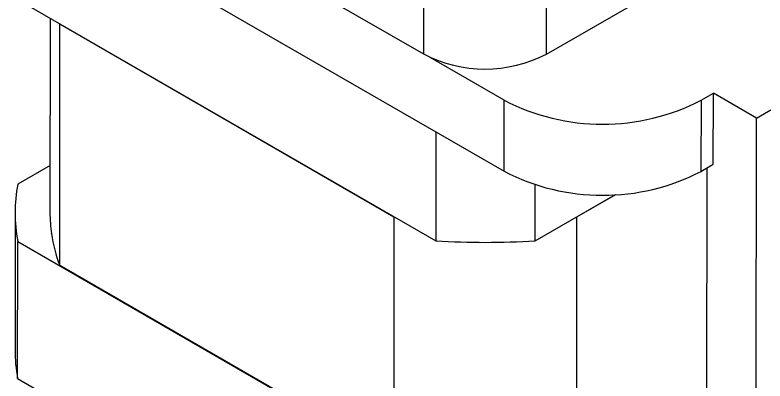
# Model space of a CAD drawing. Header units: millimetres. Extents: x 71 to 341, y 55 to 259.
# Drawn here: x 163.26 to 206.34, y 196.79 to 217.82 of the extents above; entities that cross this region are included whole.
import ezdxf

# ---------------------------------------------------------------- set-up
doc = ezdxf.new("R2010")
doc.units = ezdxf.units.MM

msp = doc.modelspace()

# ---------------------------------------------------------------- linework, layer by layer
at = {"color": 7, "linetype": 'Continuous', "lineweight": 25}
for p, q in [((205.849, 211.898), (248.142, 236.257)), ((193.79, 215.576), (213.456, 226.902)), ((168.743, 225.958), (186.719, 215.581)), ((163.44, 224.954), (187.44, 211.099)), ((164.126, 224.558), (191.35, 208.842)), ((186.722, 218.865), (186.719, 215.581)), ((193.79, 215.576), (193.793, 218.86)), ((163.434, 218.704), (187.434, 204.849)), ((165.28, 217.638), (165.269, 206.465)), ((165.828, 203.433), (165.842, 217.306)), ((165.842, 217.306), (185.025, 206.231)), ((191.354, 212.927), (187.108, 215.378)), ((202.667, 212.92), (203.375, 213.327)), ((203.37, 209.242), (203.375, 213.327)), ((205.849, 211.898), (203.375, 213.327)), ((191.35, 208.842), (191.354, 212.927)), ((202.667, 212.92), (202.663, 208.835)), ((205.814, 176.337), (205.849, 211.898)), ((187.44, 211.099), (187.434, 204.849)), ((165.272, 209.167), (163.42, 208.101)), ((202.663, 208.835), (203.37, 209.242)), ((202.985, 177.969), (203.017, 209.038)), ((193.132, 204.845), (193.135, 208.066)), ((193.132, 204.845), (197.753, 207.507)), ((195.54, 206.224), (197.769, 207.508)), ((163.269, 206.467), (163.261, 198.583)), ((185.025, 206.231), (185.011, 192.358)), ((195.526, 192.351), (195.54, 206.224)), ((165.356, 205.253), (165.356, 205.261)), ((165.357, 205.252), (165.356, 205.253)), ((163.412, 196.931), (163.42, 204.815)), ((163.42, 204.815), (187.42, 190.96)), ((185.011, 192.358), (165.828, 203.433)), ((163.412, 196.931), (187.412, 183.076))]:
    msp.add_line(p, q, dxfattribs=at)
for centre, radius, start, end in [((190.259, 222.41), 7.693, 242.6013, 297.3222), ((197.018, 223.855), 12.309, 242.6013, 297.3222), ((197.014, 219.77), 12.309, 242.6013, 297.3222), ((172.305, 206.458), 9.036, 169.524, 190.4761), ((173.627, 206.458), 8.358, 179.9507, 188.2879), ((174.144, 206.554), 8.883, 188.3682, 200.5707), ((190.314, 251.483), 46.723, 266.4656, 273.4579), ((172.324, 198.577), 9.063, 179.9631, 190.4649)]:
    msp.add_arc(centre, radius, start, end, dxfattribs=at)

doc.saveas('drawing.dxf')
